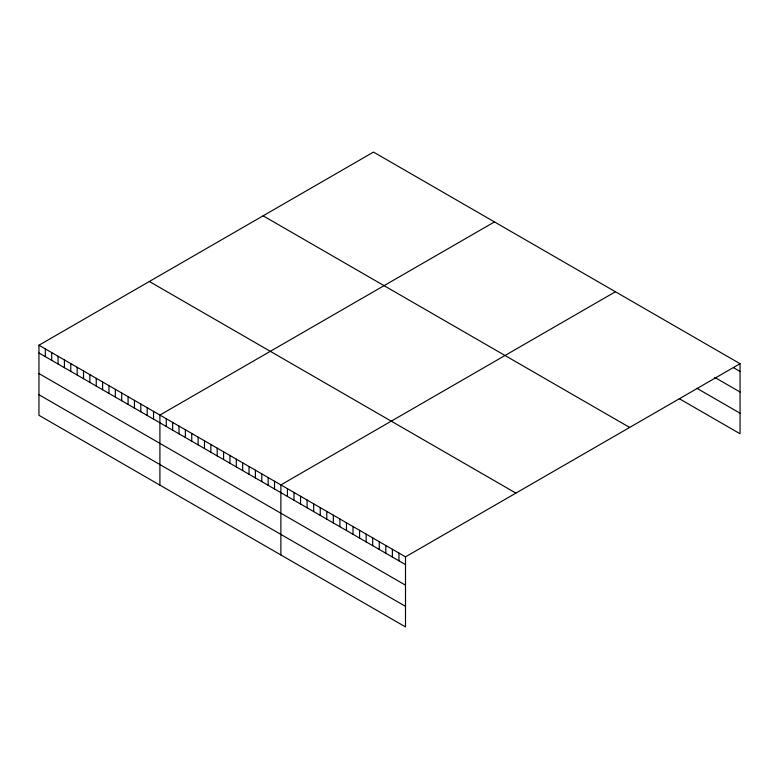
<?xml version="1.0" encoding="UTF-8"?>
<svg xmlns="http://www.w3.org/2000/svg" width="779" height="779" viewBox="0 0 779 779"><rect width="100%" height="100%" fill="white"/><g stroke="black" fill="none" stroke-linecap="round" stroke-linejoin="round"><path stroke-width="1.17" d="M38.95 345.224L405.499 556.849L405.499 626.92L38.95 415.295L38.95 345.224L373.501 152.08L740.05 363.705L740.05 433.776L679.142 398.605M494.461 221.918L159.909 415.061L159.909 485.132M615.42 291.755L280.878 484.898L280.878 554.969M405.499 556.849L740.05 363.705M733.487 367.659L740.05 371.447M714.752 377.406L740.05 392.012M696.942 388.322L740.05 413.211M263.098 215.812L629.646 427.447M149.354 281.492L515.902 493.117M38.95 352.975L405.499 564.6M38.95 373.54L405.499 585.165M38.95 394.729L405.499 606.354M398.945 553.071L398.945 560.812M392.382 549.283L392.382 557.024M385.819 545.495L385.819 553.236M379.266 541.707L379.266 549.448M372.703 537.919L372.703 545.67M366.14 534.131L366.14 541.882M359.586 530.343L359.586 538.094M353.023 526.555L353.023 534.306M346.47 522.767L346.47 530.518M339.907 518.98L339.907 526.731M333.344 515.192L333.344 522.943M326.791 511.414L326.791 519.155M320.227 507.626L320.227 515.367M313.674 503.838L313.674 511.579M307.111 500.05L307.111 507.791M300.548 496.262L300.548 504.013M293.995 492.474L293.995 500.225M287.432 488.686L287.432 496.437M274.51 481.227L274.51 488.969M268.142 477.546L268.142 485.298M261.773 473.875L261.773 481.617M255.405 470.195L255.405 477.946M249.037 466.524L249.037 474.275M242.678 462.843L242.678 470.594M236.31 459.172L236.31 466.923M229.941 455.491L229.941 463.242M223.573 451.82L223.573 459.571M217.205 448.149L217.205 455.89M210.846 444.468L210.846 452.219M204.478 440.797L204.478 448.538M198.109 437.116L198.109 444.867M191.741 433.445L191.741 441.187M185.373 429.765L185.373 437.516M179.014 426.094L179.014 433.835M172.646 422.413L172.646 430.164M166.278 418.742L166.278 426.483M153.541 411.39L153.541 419.131M147.182 407.709L147.182 415.46M140.814 404.038L140.814 411.789M134.446 400.357L134.446 408.108M128.077 396.686L128.077 404.437M121.709 393.006L121.709 400.757M115.35 389.334L115.35 397.086M108.982 385.663L108.982 393.405M102.614 381.983L102.614 389.734M96.245 378.312L96.245 386.053M89.877 374.631L89.877 382.382M83.519 370.96L83.519 378.701M77.15 367.279L77.15 375.03M70.782 363.608L70.782 371.349M64.414 359.927L64.414 367.678M58.045 356.256L58.045 363.997M51.687 352.575L51.687 360.326M45.318 348.904L45.318 356.646"/></g></svg>
